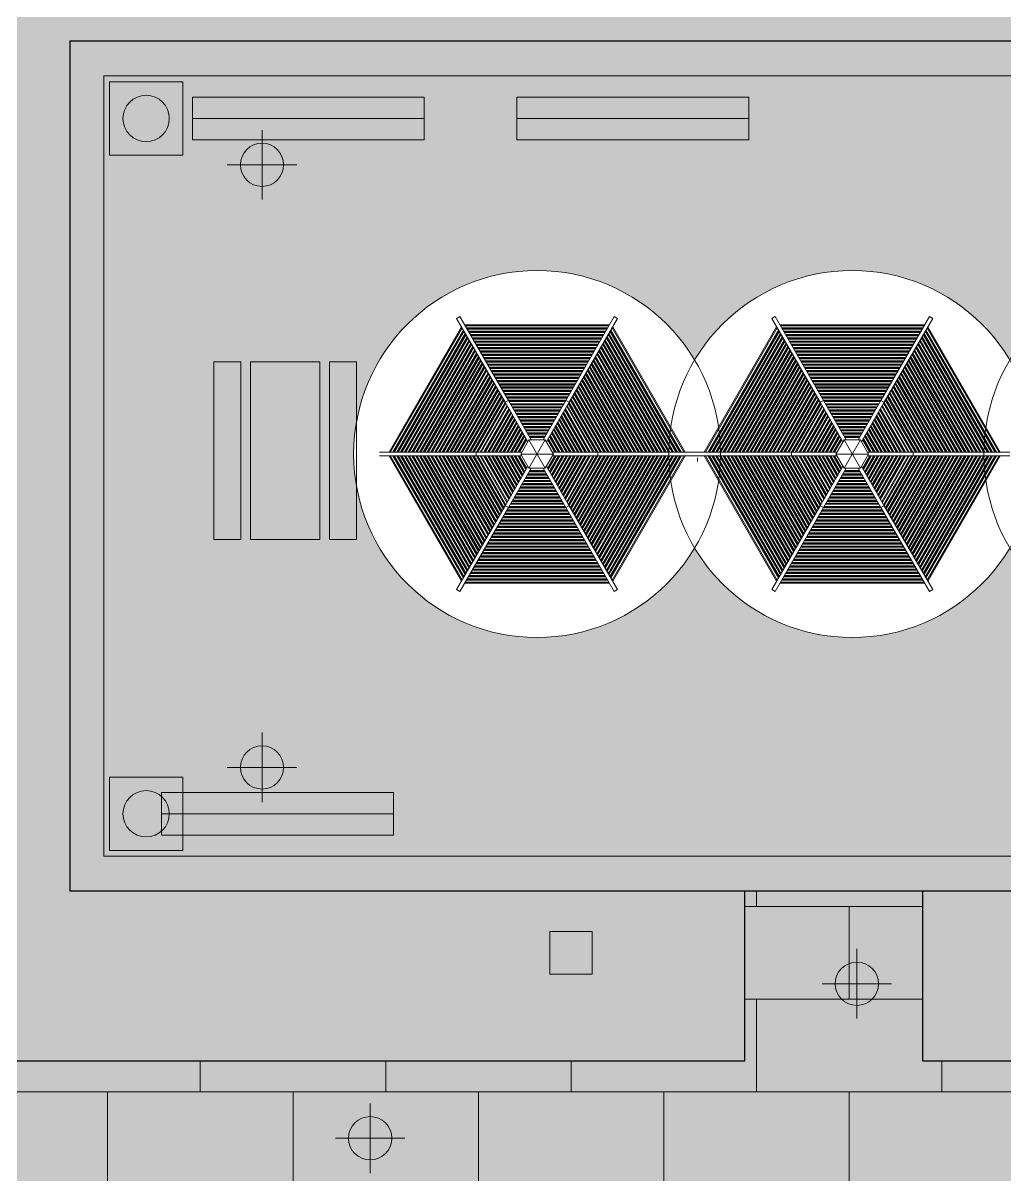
# Model space of a CAD drawing. Header units: millimetres. Extents: x 23 to 299, y 5 to 130.
# Drawn here: x 176.51 to 189.22, y 43.33 to 58.23 of the extents above; entities that cross this region are included whole.
import ezdxf

# ---------------------------------------------------------------- set-up
doc = ezdxf.new("R2010")
doc.units = ezdxf.units.MM
doc.layers.get('0').update_dxf_attribs({"lineweight": 25})
for name, color, linetype, lineweight in [('001_Dark_1 50', 7, 'Continuous', 0), ('ARREDO_ESTERNO', 8, 'Continuous', 13), ('PAESAGGIO', 3, 'Continuous', 13), ('PERCORSO_PEDONALE', 8, 'Continuous', 13)]:
    doc.layers.add(name, color=color, linetype=linetype, lineweight=lineweight)
doc.layers.add('002_Medium_1 50', color=253, linetype='Continuous')

msp = doc.modelspace()

# ---------------------------------------------------------------- hatches: boundary and pattern name
h = msp.add_hatch(color=92)
h.dxf.hatch_style = 1
h.paths.add_polyline_path([(198.11159, 47.00091), (188.1497, 47.00091), (188.1497, 44.8032), (190.76092, 44.8032), (190.76092, 43.39484), (215.26092, 43.39484), (215.36092, 43.39484), (215.36092, 39.49484), (215.26092, 39.49484), (203.09925, 39.49484), (190.76092, 39.49484), (190.76092, 27.64389), (194.48776, 27.64389), (194.48776, 35.2028), (207.48776, 35.2028), (207.48776, 26.2028), (207.48776, 25.2028), (194.48776, 25.2028), (194.48776, 22.5332), (216.5297, 22.5332), (216.5297, 61.2132), (162.8497, 61.2132), (162.8497, 44.8032), (185.8497, 44.8032), (185.8497, 47.00091), (177.11159, 47.00091), (177.11159, 58.00091), (198.11159, 58.00091)])
h = msp.add_hatch()
h.set_pattern_fill('HONEY', color=8, scale=0.00088)
h.set_pattern_definition([(0, (-89.259782, -10.5855593), (0.004191, 0.002419674968), [0.002794, -0.005588]), (120, (-89.259782, -10.5855593), (-0.00419099999, 0.002419674983), [0.002794, -0.005588]), (60, (-89.259782, -10.5855593), (9e-12, 0.004839349951), [-0.005588, 0.002794])])
h.paths.add_polyline_path([(177.11159, 47.00091), (198.11159, 47.00091), (198.11159, 58.00091), (177.11159, 58.00091)])
h.paths.add_polyline_path([(180.78595, 52.65658, -0.76172853), (185.20078, 53.87302, -0.56796638), (189.28042, 53.87302, -0.76172853), (193.69524, 52.65658, -0.76172853), (189.28042, 51.44013, -0.56796638), (185.20078, 51.44013, -0.76172853)], flags=16)
h.paths.add_polyline_path([(181.24613, 52.68158), (181.21726, 52.68158), (181.2317, 52.65658)], flags=0)
h.paths.add_polyline_path([(182.74579, 51.98749), (182.74625, 51.98829), (182.37485, 52.63158), (182.34598, 52.63158), (182.37485, 52.68158), (182.37393, 52.68158), (182.37481, 52.6815), (182.74625, 53.32486), (182.73182, 53.34986), (182.7877, 53.34986), (182.78909, 53.35066), (182.78955, 53.34986), (183.53235, 53.34986), (183.54679, 53.37486), (183.57473, 53.32646), (183.57612, 53.32566), (183.57566, 53.32486), (183.94706, 52.68158), (183.97592, 52.68158), (183.94798, 52.63318), (183.94798, 52.63158), (183.94706, 52.63158), (183.57566, 51.98829), (183.59009, 51.96329), (183.5342, 51.96329), (183.53282, 51.96249), (183.53235, 51.96329), (182.78955, 51.96329), (182.77512, 51.93829), (182.74718, 51.98669)], flags=0)
h.paths.add_polyline_path([(183.05513, 52.47329), (183.16095, 52.65658), (183.05513, 52.83986), (183.26677, 52.83986), (183.37259, 52.65658), (183.26677, 52.47329)], flags=0)
h.paths.add_polyline_path([(186.45357, 52.67997), (186.45357, 52.68158), (186.4545, 52.68158), (186.8259, 53.32486), (186.81146, 53.34986), (186.86735, 53.34986), (186.86873, 53.35066), (186.8692, 53.34986), (187.612, 53.34986), (187.62643, 53.37486), (187.65437, 53.32646), (187.65576, 53.32566), (187.6553, 53.32486), (188.0267, 52.68158), (188.05557, 52.68158), (188.02763, 52.63318), (188.02763, 52.63158), (188.0267, 52.63158), (187.6553, 51.98829), (187.66973, 51.96329), (187.61385, 51.96329), (187.61246, 51.96249), (187.612, 51.96329), (186.8692, 51.96329), (186.85476, 51.93829), (186.82682, 51.98669), (186.82543, 51.98749), (186.8259, 51.98829), (186.4545, 52.63158), (186.42563, 52.63158)], flags=0)
h.paths.add_polyline_path([(187.02896, 52.65658), (187.13478, 52.83986), (187.34642, 52.83986), (187.45224, 52.65658), (187.34642, 52.47329), (187.13478, 52.47329)], flags=0)
h.paths.add_polyline_path([(191.73495, 53.32486), (191.73541, 53.32566), (191.73402, 53.32646)], flags=0)
h.paths.add_polyline_path([(191.1086, 52.65658), (191.21442, 52.83986), (191.32024, 52.65658)], flags=0)
h = msp.add_hatch(color=9)
h.dxf.hatch_style = 1
h.paths.add_polyline_path([(165.2297, 26.8132), (165.2297, 33.8032), (163.90682, 33.8032), (163.90682, 32.3032, -0.41421356), (162.40682, 33.8032), (160.8497, 33.8032), (160.8497, 22.5332), (162.14833, 22.5332), (163.14833, 22.5332), (188.287, 22.5332), (190.76092, 22.5332), (194.48776, 22.5332), (194.48776, 27.64389), (190.76092, 27.64389), (190.76092, 39.49484), (190.76092, 43.29484), (190.76092, 44.8032), (188.1497, 44.8032), (188.1497, 47.00091), (185.8497, 47.00091), (185.8497, 44.8032), (162.8497, 44.8032), (162.8497, 42.7032), (169.5797, 42.7032), (182.9697, 42.7032), (182.9697, 33.9532), (182.9697, 24.9132), (173.9297, 24.9132), (165.2297, 24.9132)])
at = {"layer": 'ARREDO_ESTERNO', "true_color": 0xbc8f64}
h = msp.add_hatch(color=33, dxfattribs=at)
h.dxf.hatch_style = 1
h.paths.add_polyline_path([(177.625, 56.525), (178.575, 56.525), (178.575, 57.475), (177.625, 57.475)])
h = msp.add_hatch(color=33, dxfattribs=at)
h.dxf.hatch_style = 1
h.paths.add_polyline_path([(178.7, 56.725), (181.7, 56.725), (181.7, 57.275), (178.7, 57.275)])
h = msp.add_hatch(color=33, dxfattribs=at)
h.dxf.hatch_style = 1
h.paths.add_polyline_path([(182.9, 56.725), (185.9, 56.725), (185.9, 57.275), (182.9, 57.275)])
at = {"layer": 'ARREDO_ESTERNO', "true_color": 0xd7b996}
h = msp.add_hatch(color=31, dxfattribs=at)
h.dxf.hatch_style = 1
h.paths.add_polyline_path([(179.45, 51.55), (180.35, 51.55), (180.35, 53.85), (179.45, 53.85)])
at = {"layer": 'ARREDO_ESTERNO', "true_color": 0xbc8f64}
h = msp.add_hatch(color=33, dxfattribs=at)
h.dxf.hatch_style = 1
h.paths.add_polyline_path([(177.625, 47.525), (178.575, 47.525), (178.575, 48.475), (177.625, 48.475)])
h = msp.add_hatch(color=33, dxfattribs=at)
h.dxf.hatch_style = 1
h.paths.add_polyline_path([(178.3, 47.725), (181.3, 47.725), (181.3, 48.275), (178.3, 48.275)])
at = {"layer": 'ARREDO_ESTERNO', "true_color": 0x616161}
h = msp.add_hatch(color=251, dxfattribs=at)
h.dxf.hatch_style = 1
h.paths.add_polyline_path([(183.325, 45.925), (183.875, 45.925), (183.875, 46.475), (183.325, 46.475)])
at = {"layer": 'PAESAGGIO', "true_color": 0x4caf50}
h = msp.add_hatch(color=95, dxfattribs=at)
h.dxf.hatch_style = 1
edge = h.paths.add_edge_path()
edge.add_arc((178.1, 57), 0.3, 0, 360)
h = msp.add_hatch(color=95, dxfattribs=at)
h.dxf.hatch_style = 1
edge = h.paths.add_edge_path()
edge.add_arc((178.1, 48), 0.3, 0, 360)
at = {"layer": 'PERCORSO_PEDONALE'}
h = msp.add_hatch(dxfattribs=at)
h.set_pattern_fill('LASTRE_PEDONALI', color=8)
h.set_pattern_definition([(0, (0, 0), (0, 1.2), []), (90, (0, 0), (-2.4, 0), [1.2, -1.2]), (90, (1.2, 1.2), (-2.4, 0), [1.2, -1.2])])
h.paths.add_polyline_path([(165.2297, 26.8132), (165.2297, 33.8032), (163.90682, 33.8032), (163.90682, 32.3032), (163.60452, 32.33368), (163.32296, 32.42108), (163.06816, 32.55938), (162.84616, 32.74254), (162.663, 32.96454), (162.5247, 33.21934), (162.4373, 33.5009), (162.40682, 33.8032), (160.8497, 33.8032), (160.8497, 22.5332), (162.14833, 22.5332), (163.14833, 22.5332), (188.287, 22.5332), (190.76092, 22.5332), (194.48776, 22.5332), (194.48776, 27.64389), (190.76092, 27.64389), (190.76092, 39.49484), (190.76092, 43.29484), (190.76092, 44.8032), (188.1497, 44.8032), (188.1497, 47.00091), (185.8497, 47.00091), (185.8497, 44.8032), (162.8497, 44.8032), (162.8497, 42.7032), (169.5797, 42.7032), (182.9697, 42.7032), (182.9697, 33.9532), (182.9697, 24.9132), (173.9297, 24.9132), (165.2297, 24.9132), (165.2297, 26.8132)])

# ---------------------------------------------------------------- linework, layer by layer
for p, q in [((177.11159, 58.00091), (177.11159, 47.00091)), ((198.11159, 58.00091), (177.11159, 58.00091)), ((177.11159, 47.00091), (198.11159, 47.00091)), ((185.8497, 44.8032), (185.8497, 47.00091)), ((185.8497, 47.00091), (188.1497, 47.00091)), ((188.1497, 47.00091), (188.1497, 44.8032)), ((162.8497, 44.8032), (185.8497, 44.8032)), ((188.1497, 44.8032), (190.76092, 44.8032))]:
    msp.add_line(p, q)
at = {"layer": '001_Dark_1 50'}
for p, q in [((182.16269, 54.43561), (182.11939, 54.41061)), ((182.11939, 54.41061), (182.16269, 54.43561)), ((183.53282, 53.35066), (184.15921, 54.43561)), ((184.20252, 54.41061), (184.15921, 54.43561)), ((184.15921, 54.43561), (184.20252, 54.41061)), ((186.24234, 54.43561), (186.19904, 54.41061)), ((186.19904, 54.41061), (186.24234, 54.43561)), ((187.61246, 53.35066), (188.23886, 54.43561)), ((188.28216, 54.41061), (188.23886, 54.43561)), ((188.23886, 54.43561), (188.28216, 54.41061)), ((184.09671, 54.32736), (182.22519, 54.32736)), ((184.0895, 54.31486), (182.23241, 54.31486)), ((183.57612, 53.32566), (184.20252, 54.41061)), ((185.06134, 52.68158), (184.1328, 54.28986)), ((185.07578, 52.68158), (184.14002, 54.30236)), ((188.17636, 54.32736), (186.30484, 54.32736)), ((188.16914, 54.31486), (186.31205, 54.31486)), ((187.65576, 53.32566), (188.28216, 54.41061)), ((189.14099, 52.68158), (188.21244, 54.28986)), ((189.15542, 52.68158), (188.21966, 54.30236))]:
    msp.add_line(p, q, dxfattribs=at)
at = {"layer": '001_Dark_1 50', "ltscale": 0.1}
for p, q in [((182.78909, 53.35066), (182.16269, 54.43561)), ((186.86873, 53.35066), (186.24234, 54.43561)), ((182.18189, 54.30236), (181.24613, 52.68158)), ((182.18911, 54.28986), (181.26056, 52.68158)), ((182.74579, 53.32566), (182.11939, 54.41061)), ((186.26154, 54.30236), (185.32578, 52.68158)), ((186.26875, 54.28986), (185.34021, 52.68158)), ((186.82543, 53.32566), (186.19904, 54.41061)), ((182.77079, 53.28236), (182.42393, 52.68158)), ((182.77801, 53.26986), (182.43836, 52.68158)), ((182.78909, 53.35066), (182.74579, 53.32566)), ((182.74579, 53.32566), (183.0407, 52.81486)), ((182.78909, 53.35066), (183.084, 52.83986)), ((183.50782, 53.30736), (182.81409, 53.30736)), ((183.5006, 53.29486), (182.82131, 53.29486)), ((183.53282, 53.35066), (183.23791, 52.83986)), ((183.57612, 53.32566), (183.28121, 52.81486)), ((183.57612, 53.32566), (183.53282, 53.35066)), ((183.88355, 52.68158), (183.5439, 53.26986)), ((183.89798, 52.68158), (183.55112, 53.28236)), ((186.85043, 53.28236), (186.50357, 52.68158)), ((186.85765, 53.26986), (186.518, 52.68158)), ((186.86873, 53.35066), (186.82543, 53.32566)), ((186.82543, 53.32566), (187.12034, 52.81486)), ((186.86873, 53.35066), (187.16365, 52.83986)), ((187.58746, 53.30736), (186.89373, 53.30736)), ((187.58024, 53.29486), (186.90095, 53.29486)), ((187.61246, 53.35066), (187.31755, 52.83986)), ((187.65576, 53.32566), (187.36085, 52.81486)), ((187.65576, 53.32566), (187.61246, 53.35066)), ((187.96319, 52.68158), (187.62355, 53.26986)), ((187.97763, 52.68158), (187.63076, 53.28236)), ((183.05513, 52.83986), (182.94931, 52.65658)), ((183.26677, 52.83986), (183.05513, 52.83986)), ((183.05513, 52.83986), (183.26677, 52.47329)), ((183.26677, 52.83986), (183.05513, 52.47329)), ((183.37259, 52.65658), (183.26677, 52.83986)), ((187.13478, 52.83986), (187.02896, 52.65658)), ((187.34642, 52.83986), (187.13478, 52.83986)), ((187.13478, 52.83986), (187.34642, 52.47329)), ((187.34642, 52.83986), (187.13478, 52.47329)), ((187.45224, 52.65658), (187.34642, 52.83986)), ((182.37393, 52.68158), (181.12113, 52.68158)), ((182.37393, 52.68158), (182.96375, 52.68158)), ((182.37393, 52.68158), (182.37393, 52.63158)), ((182.94931, 52.65658), (183.05513, 52.47329)), ((182.94931, 52.65658), (183.37259, 52.65658)), ((183.26677, 52.47329), (183.37259, 52.65658)), ((183.94798, 52.68158), (183.35816, 52.68158)), ((183.94798, 52.68158), (185.20078, 52.68158)), ((183.94798, 52.63158), (183.94798, 52.68158)), ((186.45357, 52.68158), (185.20078, 52.68158)), ((186.45357, 52.68158), (187.04339, 52.68158)), ((186.45357, 52.68158), (186.45357, 52.63158)), ((187.02896, 52.65658), (187.13478, 52.47329)), ((187.02896, 52.65658), (187.45224, 52.65658)), ((187.34642, 52.47329), (187.45224, 52.65658)), ((188.02763, 52.68158), (187.4378, 52.68158)), ((188.02763, 52.68158), (189.28042, 52.68158)), ((188.02763, 52.63158), (188.02763, 52.68158)), ((182.37393, 52.63158), (181.12113, 52.63158)), ((181.24613, 52.63158), (182.18189, 51.01079)), ((181.26056, 52.63158), (182.18911, 51.02329)), ((182.37393, 52.63158), (182.96375, 52.63158)), ((182.42393, 52.63158), (182.77079, 52.03079)), ((182.43836, 52.63158), (182.77801, 52.04329)), ((182.74579, 51.98749), (183.0407, 52.49829)), ((183.57612, 51.98749), (183.28121, 52.49829)), ((183.94798, 52.63158), (183.35816, 52.63158)), ((183.5439, 52.04329), (183.88355, 52.63158)), ((183.55112, 52.03079), (183.89798, 52.63158)), ((183.94798, 52.63158), (185.20078, 52.63158)), ((184.1328, 51.02329), (185.06134, 52.63158)), ((184.14002, 51.01079), (185.07578, 52.63158)), ((186.45357, 52.63158), (185.20078, 52.63158)), ((185.23711, 52.55871), (185.23711, 52.60871)), ((185.23711, 52.60871), (185.23711, 52.55871)), ((185.32578, 52.63158), (186.26154, 51.01079)), ((185.34021, 52.63158), (186.26875, 51.02329)), ((186.45357, 52.63158), (187.04339, 52.63158)), ((186.50357, 52.63158), (186.85043, 52.03079)), ((186.518, 52.63158), (186.85765, 52.04329)), ((186.82543, 51.98749), (187.12034, 52.49829)), ((187.65576, 51.98749), (187.36085, 52.49829)), ((188.02763, 52.63158), (187.4378, 52.63158)), ((187.62355, 52.04329), (187.96319, 52.63158)), ((187.63076, 52.03079), (187.97763, 52.63158)), ((188.02763, 52.63158), (189.28042, 52.63158)), ((188.21244, 51.02329), (189.14099, 52.63158)), ((188.21966, 51.01079), (189.15542, 52.63158)), ((182.78909, 51.96249), (183.084, 52.47329)), ((183.05513, 52.47329), (183.26677, 52.47329)), ((183.53282, 51.96249), (183.23791, 52.47329)), ((186.86873, 51.96249), (187.16365, 52.47329)), ((187.13478, 52.47329), (187.34642, 52.47329)), ((187.61246, 51.96249), (187.31755, 52.47329)), ((182.74579, 51.98749), (182.11939, 50.90254)), ((182.78909, 51.96249), (182.16269, 50.87754)), ((182.74579, 51.98749), (182.78909, 51.96249)), ((182.81409, 52.00579), (183.50782, 52.00579)), ((182.82131, 52.01829), (183.5006, 52.01829)), ((183.53282, 51.96249), (183.57612, 51.98749)), ((183.53282, 51.96249), (184.15921, 50.87754)), ((183.57612, 51.98749), (184.20252, 50.90254)), ((186.82543, 51.98749), (186.19904, 50.90254)), ((186.86873, 51.96249), (186.24234, 50.87754)), ((186.82543, 51.98749), (186.86873, 51.96249)), ((186.89373, 52.00579), (187.58746, 52.00579)), ((186.90095, 52.01829), (187.58024, 52.01829)), ((187.61246, 51.96249), (187.65576, 51.98749)), ((187.61246, 51.96249), (188.23886, 50.87754)), ((187.65576, 51.98749), (188.28216, 50.90254)), ((182.23241, 50.99829), (184.0895, 50.99829)), ((186.31205, 50.99829), (188.16914, 50.99829)), ((182.16269, 50.87754), (182.11939, 50.90254)), ((182.11939, 50.90254), (182.16269, 50.87754)), ((182.22519, 50.98579), (184.09671, 50.98579)), ((184.15921, 50.87754), (184.20252, 50.90254)), ((184.20252, 50.90254), (184.15921, 50.87754)), ((186.24234, 50.87754), (186.19904, 50.90254)), ((186.19904, 50.90254), (186.24234, 50.87754)), ((186.30484, 50.98579), (188.17636, 50.98579)), ((188.23886, 50.87754), (188.28216, 50.90254)), ((188.28216, 50.90254), (188.23886, 50.87754))]:
    msp.add_line(p, q, dxfattribs=at)
at = {"layer": '001_Dark_1 50'}
for centre in [(183.16095, 52.65658), (187.2406, 52.65658), (191.32024, 52.65658)]:
    msp.add_circle(centre, 2.375, dxfattribs=at)
at = {"layer": '002_Medium_1 50', "ltscale": 0.1}
for p, q in [((184.07218, 54.28486), (182.24973, 54.28486)), ((184.06496, 54.27236), (182.25695, 54.27236)), ((188.15182, 54.28486), (186.32937, 54.28486)), ((188.1446, 54.27236), (186.33659, 54.27236)), ((182.20643, 54.25986), (181.29521, 52.68158)), ((182.21365, 54.24736), (181.30964, 52.68158)), ((182.23097, 54.21736), (181.34428, 52.68158)), ((182.23818, 54.20486), (181.35871, 52.68158)), ((182.2555, 54.17486), (181.39335, 52.68158)), ((182.26272, 54.16236), (181.40779, 52.68158)), ((182.28004, 54.13236), (181.44243, 52.68158)), ((184.04764, 54.24236), (182.27427, 54.24236)), ((184.04042, 54.22986), (182.28148, 54.22986)), ((184.0231, 54.19986), (182.2988, 54.19986)), ((184.01588, 54.18736), (182.30602, 54.18736)), ((183.99856, 54.15736), (182.32334, 54.15736)), ((183.99135, 54.14486), (182.33056, 54.14486)), ((184.87948, 52.68158), (184.04187, 54.13236)), ((184.91412, 52.68158), (184.05919, 54.16236)), ((184.92855, 52.68158), (184.0664, 54.17486)), ((184.96319, 52.68158), (184.08372, 54.20486)), ((184.97763, 52.68158), (184.09094, 54.21736)), ((185.01227, 52.68158), (184.10826, 54.24736)), ((185.0267, 52.68158), (184.11548, 54.25986)), ((186.28607, 54.25986), (185.37485, 52.68158)), ((186.29329, 54.24736), (185.38928, 52.68158)), ((186.31061, 54.21736), (185.42393, 52.68158)), ((186.31783, 54.20486), (185.43836, 52.68158)), ((186.33515, 54.17486), (185.473, 52.68158)), ((186.34237, 54.16236), (185.48743, 52.68158)), ((186.35969, 54.13236), (185.52207, 52.68158)), ((188.12728, 54.24236), (186.35391, 54.24236)), ((188.12007, 54.22986), (186.36113, 54.22986)), ((188.10275, 54.19986), (186.37845, 54.19986)), ((188.09553, 54.18736), (186.38567, 54.18736)), ((188.07821, 54.15736), (186.40299, 54.15736)), ((188.07099, 54.14486), (186.4102, 54.14486)), ((188.95912, 52.68158), (188.12151, 54.13236)), ((188.99376, 52.68158), (188.13883, 54.16236)), ((189.0082, 52.68158), (188.14605, 54.17486)), ((189.04284, 52.68158), (188.16337, 54.20486)), ((189.05727, 52.68158), (188.17059, 54.21736)), ((189.09191, 52.68158), (188.18791, 54.24736)), ((189.10635, 52.68158), (188.19512, 54.25986)), ((182.28726, 54.11986), (181.45686, 52.68158)), ((182.30458, 54.08986), (181.4915, 52.68158)), ((182.3118, 54.07736), (181.50594, 52.68158)), ((182.32912, 54.04736), (181.54058, 52.68158)), ((182.33633, 54.03486), (181.55501, 52.68158)), ((182.35365, 54.00486), (181.58965, 52.68158)), ((182.36087, 53.99236), (181.60409, 52.68158)), ((183.97403, 54.11486), (182.34788, 54.11486)), ((183.96681, 54.10236), (182.3551, 54.10236)), ((183.94949, 54.07236), (182.37242, 54.07236)), ((183.94227, 54.05986), (182.37963, 54.05986)), ((183.92495, 54.02986), (182.39695, 54.02986)), ((183.91774, 54.01736), (182.40417, 54.01736)), ((183.90041, 53.98736), (182.42149, 53.98736)), ((183.8932, 53.97486), (182.42871, 53.97486)), ((184.71782, 52.68158), (183.96104, 53.99236)), ((184.73225, 52.68158), (183.96825, 54.00486)), ((184.76689, 52.68158), (183.98557, 54.03486)), ((184.78133, 52.68158), (183.99279, 54.04736)), ((184.81597, 52.68158), (184.01011, 54.07736)), ((184.8304, 52.68158), (184.01733, 54.08986)), ((184.86504, 52.68158), (184.03465, 54.11986)), ((186.3669, 54.11986), (185.53651, 52.68158)), ((186.38422, 54.08986), (185.57115, 52.68158)), ((186.39144, 54.07736), (185.58558, 52.68158)), ((186.40876, 54.04736), (185.62022, 52.68158)), ((186.41598, 54.03486), (185.63466, 52.68158)), ((186.4333, 54.00486), (185.6693, 52.68158)), ((186.44051, 53.99236), (185.68373, 52.68158)), ((188.05367, 54.11486), (186.42752, 54.11486)), ((188.04645, 54.10236), (186.43474, 54.10236)), ((188.02913, 54.07236), (186.45206, 54.07236)), ((188.02192, 54.05986), (186.45928, 54.05986)), ((188.0046, 54.02986), (186.4766, 54.02986)), ((187.99738, 54.01736), (186.48382, 54.01736)), ((187.98006, 53.98736), (186.50114, 53.98736)), ((187.97284, 53.97486), (186.50835, 53.97486)), ((188.79746, 52.68158), (188.04068, 53.99236)), ((188.8119, 52.68158), (188.0479, 54.00486)), ((188.84654, 52.68158), (188.06522, 54.03486)), ((188.86097, 52.68158), (188.07244, 54.04736)), ((188.89561, 52.68158), (188.08976, 54.07736)), ((188.91005, 52.68158), (188.09697, 54.08986)), ((188.94469, 52.68158), (188.11429, 54.11986)), ((182.37819, 53.96236), (181.63873, 52.68158)), ((182.38541, 53.94986), (181.65316, 52.68158)), ((182.40273, 53.91986), (181.6878, 52.68158)), ((182.40994, 53.90736), (181.70224, 52.68158)), ((182.42727, 53.87736), (181.73688, 52.68158)), ((182.43448, 53.86486), (181.75131, 52.68158)), ((182.4518, 53.83486), (181.78595, 52.68158)), ((183.87588, 53.94486), (182.44603, 53.94486)), ((183.86866, 53.93236), (182.45325, 53.93236)), ((183.85134, 53.90236), (182.47057, 53.90236)), ((183.84412, 53.88986), (182.47778, 53.88986)), ((183.8268, 53.85986), (182.4951, 53.85986)), ((183.81959, 53.84736), (182.50232, 53.84736)), ((184.53595, 52.68158), (183.8701, 53.83486)), ((184.57059, 52.68158), (183.88742, 53.86486)), ((184.58503, 52.68158), (183.89464, 53.87736)), ((184.61967, 52.68158), (183.91196, 53.90736)), ((184.6341, 52.68158), (183.91918, 53.91986)), ((184.66874, 52.68158), (183.9365, 53.94986)), ((184.68318, 52.68158), (183.94372, 53.96236)), ((186.45784, 53.96236), (185.71837, 52.68158)), ((186.46505, 53.94986), (185.73281, 52.68158)), ((186.48237, 53.91986), (185.76745, 52.68158)), ((186.48959, 53.90736), (185.78188, 52.68158)), ((186.50691, 53.87736), (185.81652, 52.68158)), ((186.51413, 53.86486), (185.83096, 52.68158)), ((186.53145, 53.83486), (185.8656, 52.68158)), ((187.95552, 53.94486), (186.52567, 53.94486)), ((187.94831, 53.93236), (186.53289, 53.93236)), ((187.93098, 53.90236), (186.55021, 53.90236)), ((187.92377, 53.88986), (186.55743, 53.88986)), ((187.90645, 53.85986), (186.57475, 53.85986)), ((187.89923, 53.84736), (186.58197, 53.84736)), ((188.6156, 52.68158), (187.94975, 53.83486)), ((188.65024, 52.68158), (187.96707, 53.86486)), ((188.66467, 52.68158), (187.97429, 53.87736)), ((188.69931, 52.68158), (187.99161, 53.90736)), ((188.71375, 52.68158), (187.99882, 53.91986)), ((188.74839, 52.68158), (188.01614, 53.94986)), ((188.76282, 52.68158), (188.02336, 53.96236)), ((182.45902, 53.82236), (181.80039, 52.68158)), ((182.47634, 53.79236), (181.83503, 52.68158)), ((182.48356, 53.77986), (181.84946, 52.68158)), ((182.50088, 53.74986), (181.8841, 52.68158)), ((182.50809, 53.73736), (181.89854, 52.68158)), ((182.52541, 53.70736), (181.93318, 52.68158)), ((182.53263, 53.69486), (181.94761, 52.68158)), ((183.80227, 53.81736), (182.51964, 53.81736)), ((183.79505, 53.80486), (182.52686, 53.80486)), ((183.77773, 53.77486), (182.54418, 53.77486)), ((183.77051, 53.76236), (182.5514, 53.76236)), ((183.75319, 53.73236), (182.56872, 53.73236)), ((183.74597, 53.71986), (182.57593, 53.71986)), ((183.72865, 53.68986), (182.59325, 53.68986)), ((183.72144, 53.67736), (182.60047, 53.67736)), ((184.3743, 52.68158), (183.78927, 53.69486)), ((184.38873, 52.68158), (183.79649, 53.70736)), ((184.42337, 52.68158), (183.81381, 53.73736)), ((184.4378, 52.68158), (183.82103, 53.74986)), ((184.47244, 52.68158), (183.83835, 53.77986)), ((184.48688, 52.68158), (183.84557, 53.79236)), ((184.52152, 52.68158), (183.86289, 53.82236)), ((186.53866, 53.82236), (185.88003, 52.68158)), ((186.55598, 53.79236), (185.91467, 52.68158)), ((186.5632, 53.77986), (185.92911, 52.68158)), ((186.58052, 53.74986), (185.96375, 52.68158)), ((186.58774, 53.73736), (185.97818, 52.68158)), ((186.60506, 53.70736), (186.01282, 52.68158)), ((186.61228, 53.69486), (186.02726, 52.68158)), ((187.88191, 53.81736), (186.59929, 53.81736)), ((187.87469, 53.80486), (186.6065, 53.80486)), ((187.85737, 53.77486), (186.62382, 53.77486)), ((187.85016, 53.76236), (186.63104, 53.76236)), ((187.83284, 53.73236), (186.64836, 53.73236)), ((187.82562, 53.71986), (186.65558, 53.71986)), ((187.8083, 53.68986), (186.6729, 53.68986)), ((187.80108, 53.67736), (186.68012, 53.67736)), ((188.45394, 52.68158), (187.86892, 53.69486)), ((188.46837, 52.68158), (187.87614, 53.70736)), ((188.50301, 52.68158), (187.89346, 53.73736)), ((188.51745, 52.68158), (187.90067, 53.74986)), ((188.55209, 52.68158), (187.91799, 53.77986)), ((188.56652, 52.68158), (187.92521, 53.79236)), ((188.60116, 52.68158), (187.94253, 53.82236)), ((182.54995, 53.66486), (181.98225, 52.68158)), ((182.55717, 53.65236), (181.99669, 52.68158)), ((182.57449, 53.62236), (182.03133, 52.68158)), ((182.58171, 53.60986), (182.04576, 52.68158)), ((182.59903, 53.57986), (182.0804, 52.68158)), ((182.60624, 53.56736), (182.09484, 52.68158)), ((182.62356, 53.53736), (182.12948, 52.68158)), ((183.70412, 53.64736), (182.61779, 53.64736)), ((183.6969, 53.63486), (182.62501, 53.63486)), ((183.67958, 53.60486), (182.64233, 53.60486)), ((183.67236, 53.59236), (182.64954, 53.59236)), ((183.65504, 53.56236), (182.66687, 53.56236)), ((183.64782, 53.54986), (182.67408, 53.54986)), ((184.19243, 52.68158), (183.69834, 53.53736)), ((184.22707, 52.68158), (183.71566, 53.56736)), ((184.2415, 52.68158), (183.72288, 53.57986)), ((184.27615, 52.68158), (183.7402, 53.60986)), ((184.29058, 52.68158), (183.74742, 53.62236)), ((184.32522, 52.68158), (183.76474, 53.65236)), ((184.33965, 52.68158), (183.77195, 53.66486)), ((186.6296, 53.66486), (186.0619, 52.68158)), ((186.63681, 53.65236), (186.07633, 52.68158)), ((186.65413, 53.62236), (186.11097, 52.68158)), ((186.66135, 53.60986), (186.12541, 52.68158)), ((186.67867, 53.57986), (186.16005, 52.68158)), ((186.68589, 53.56736), (186.17448, 52.68158)), ((186.70321, 53.53736), (186.20912, 52.68158)), ((187.78376, 53.64736), (186.69744, 53.64736)), ((187.77654, 53.63486), (186.70465, 53.63486)), ((187.75922, 53.60486), (186.72197, 53.60486)), ((187.75201, 53.59236), (186.72919, 53.59236)), ((187.73469, 53.56236), (186.74651, 53.56236)), ((187.72747, 53.54986), (186.75373, 53.54986)), ((188.27207, 52.68158), (187.77799, 53.53736)), ((188.30672, 52.68158), (187.79531, 53.56736)), ((188.32115, 52.68158), (187.80252, 53.57986)), ((188.35579, 52.68158), (187.81984, 53.60986)), ((188.37022, 52.68158), (187.82706, 53.62236)), ((188.40487, 52.68158), (187.84438, 53.65236)), ((188.4193, 52.68158), (187.8516, 53.66486)), ((182.63078, 53.52486), (182.14391, 52.68158)), ((182.6481, 53.49486), (182.17855, 52.68158)), ((182.65532, 53.48236), (182.19299, 52.68158)), ((182.67264, 53.45236), (182.22763, 52.68158)), ((182.67986, 53.43986), (182.24206, 52.68158)), ((182.69718, 53.40986), (182.2767, 52.68158)), ((182.70439, 53.39736), (182.29113, 52.68158)), ((183.6305, 53.51986), (182.6914, 53.51986)), ((183.62329, 53.50736), (182.69862, 53.50736)), ((183.60597, 53.47736), (182.71594, 53.47736)), ((183.59875, 53.46486), (182.72316, 53.46486)), ((183.58143, 53.43486), (182.74048, 53.43486)), ((183.57421, 53.42236), (182.74769, 53.42236)), ((183.55689, 53.39236), (182.76502, 53.39236)), ((183.54967, 53.37986), (182.77223, 53.37986)), ((184.03077, 52.68158), (183.61751, 53.39736)), ((184.04521, 52.68158), (183.62473, 53.40986)), ((184.07985, 52.68158), (183.64205, 53.43986)), ((184.09428, 52.68158), (183.64927, 53.45236)), ((184.12892, 52.68158), (183.66659, 53.48236)), ((184.14335, 52.68158), (183.6738, 53.49486)), ((184.178, 52.68158), (183.69113, 53.52486)), ((186.71043, 53.52486), (186.22356, 52.68158)), ((186.72775, 53.49486), (186.2582, 52.68158)), ((186.73496, 53.48236), (186.27263, 52.68158)), ((186.75228, 53.45236), (186.30727, 52.68158)), ((186.7595, 53.43986), (186.3217, 52.68158)), ((186.77682, 53.40986), (186.35635, 52.68158)), ((186.78404, 53.39736), (186.37078, 52.68158)), ((187.71015, 53.51986), (186.77105, 53.51986)), ((187.70293, 53.50736), (186.77826, 53.50736)), ((187.68561, 53.47736), (186.79559, 53.47736)), ((187.67839, 53.46486), (186.8028, 53.46486)), ((187.66107, 53.43486), (186.82012, 53.43486)), ((187.65386, 53.42236), (186.82734, 53.42236)), ((187.63654, 53.39236), (186.84466, 53.39236)), ((187.62932, 53.37986), (186.85188, 53.37986)), ((188.11042, 52.68158), (187.69716, 53.39736)), ((188.12485, 52.68158), (187.70437, 53.40986)), ((188.15949, 52.68158), (187.7217, 53.43986)), ((188.17393, 52.68158), (187.72891, 53.45236)), ((188.20857, 52.68158), (187.74623, 53.48236)), ((188.223, 52.68158), (187.75345, 53.49486)), ((188.25764, 52.68158), (187.77077, 53.52486)), ((182.72171, 53.36736), (182.32578, 52.68158)), ((182.72893, 53.35486), (182.34021, 52.68158)), ((182.74625, 53.32486), (182.37485, 52.68158)), ((182.75347, 53.31236), (182.38928, 52.68158)), ((182.79533, 53.23986), (182.473, 52.68158)), ((183.53235, 53.34986), (182.78955, 53.34986)), ((183.52514, 53.33736), (182.79677, 53.33736)), ((183.48328, 53.26486), (182.83863, 53.26486)), ((183.47606, 53.25236), (182.84584, 53.25236)), ((183.84891, 52.68158), (183.52658, 53.23986)), ((183.93262, 52.68158), (183.56844, 53.31236)), ((183.94706, 52.68158), (183.57566, 53.32486)), ((183.9817, 52.68158), (183.59298, 53.35486)), ((183.99613, 52.68158), (183.60019, 53.36736)), ((186.80136, 53.36736), (186.40542, 52.68158)), ((186.80858, 53.35486), (186.41985, 52.68158)), ((186.8259, 53.32486), (186.4545, 52.68158)), ((186.83311, 53.31236), (186.46893, 52.68158)), ((186.87497, 53.23986), (186.55264, 52.68158)), ((187.612, 53.34986), (186.8692, 53.34986)), ((187.60478, 53.33736), (186.87641, 53.33736)), ((187.56292, 53.26486), (186.91827, 53.26486)), ((187.55571, 53.25236), (186.92549, 53.25236)), ((187.92855, 52.68158), (187.60623, 53.23986)), ((188.01227, 52.68158), (187.64808, 53.31236)), ((188.0267, 52.68158), (187.6553, 53.32486)), ((188.06134, 52.68158), (187.67262, 53.35486)), ((188.07578, 52.68158), (187.67984, 53.36736)), ((182.80254, 53.22736), (182.48743, 52.68158)), ((182.81986, 53.19736), (182.52207, 52.68158)), ((182.82708, 53.18486), (182.53651, 52.68158)), ((182.8444, 53.15486), (182.57115, 52.68158)), ((182.85162, 53.14236), (182.58558, 52.68158)), ((182.86894, 53.11236), (182.62022, 52.68158)), ((182.87615, 53.09986), (182.63466, 52.68158)), ((183.45874, 53.22236), (182.86316, 53.22236)), ((183.45152, 53.20986), (182.87038, 53.20986)), ((183.4342, 53.17986), (182.8877, 53.17986)), ((183.42699, 53.16736), (182.89492, 53.16736)), ((183.40967, 53.13736), (182.91224, 53.13736)), ((183.40245, 53.12486), (182.91946, 53.12486)), ((183.38513, 53.09486), (182.93678, 53.09486)), ((183.37791, 53.08236), (182.94399, 53.08236)), ((183.68725, 52.68158), (183.44575, 53.09986)), ((183.70168, 52.68158), (183.45297, 53.11236)), ((183.73632, 52.68158), (183.47029, 53.14236)), ((183.75076, 52.68158), (183.47751, 53.15486)), ((183.7854, 52.68158), (183.49483, 53.18486)), ((183.79983, 52.68158), (183.50204, 53.19736)), ((183.83447, 52.68158), (183.51936, 53.22736)), ((186.88219, 53.22736), (186.56708, 52.68158)), ((186.89951, 53.19736), (186.60172, 52.68158)), ((186.90673, 53.18486), (186.61615, 52.68158)), ((186.92405, 53.15486), (186.65079, 52.68158)), ((186.93126, 53.14236), (186.66523, 52.68158)), ((186.94858, 53.11236), (186.69987, 52.68158)), ((186.9558, 53.09986), (186.7143, 52.68158)), ((187.53839, 53.22236), (186.94281, 53.22236)), ((187.53117, 53.20986), (186.95003, 53.20986)), ((187.51385, 53.17986), (186.96735, 53.17986)), ((187.50663, 53.16736), (186.97456, 53.16736)), ((187.48931, 53.13736), (186.99188, 53.13736)), ((187.4821, 53.12486), (186.9991, 53.12486)), ((187.46477, 53.09486), (187.01642, 53.09486)), ((187.45756, 53.08236), (187.02364, 53.08236)), ((187.76689, 52.68158), (187.5254, 53.09986)), ((187.78133, 52.68158), (187.53261, 53.11236)), ((187.81597, 52.68158), (187.54993, 53.14236)), ((187.8304, 52.68158), (187.55715, 53.15486)), ((187.86504, 52.68158), (187.57447, 53.18486)), ((187.87948, 52.68158), (187.58169, 53.19736)), ((187.91412, 52.68158), (187.59901, 53.22736)), ((182.89348, 53.06986), (182.6693, 52.68158)), ((182.90069, 53.05736), (182.68373, 52.68158)), ((182.91801, 53.02736), (182.71837, 52.68158)), ((182.92523, 53.01486), (182.73281, 52.68158)), ((182.94255, 52.98486), (182.76745, 52.68158)), ((182.94977, 52.97236), (182.78188, 52.68158)), ((182.96709, 52.94236), (182.81652, 52.68158)), ((183.36059, 53.05236), (182.96131, 53.05236)), ((183.35338, 53.03986), (182.96853, 53.03986)), ((183.33605, 53.00986), (182.98585, 53.00986)), ((183.32884, 52.99736), (182.99307, 52.99736)), ((183.31152, 52.96736), (183.01039, 52.96736)), ((183.3043, 52.95486), (183.01761, 52.95486)), ((183.50538, 52.68158), (183.35482, 52.94236)), ((183.54002, 52.68158), (183.37214, 52.97236)), ((183.55446, 52.68158), (183.37936, 52.98486)), ((183.5891, 52.68158), (183.39668, 53.01486)), ((183.60353, 52.68158), (183.40389, 53.02736)), ((183.63817, 52.68158), (183.42121, 53.05736)), ((183.65261, 52.68158), (183.42843, 53.06986)), ((186.97312, 53.06986), (186.74894, 52.68158)), ((186.98034, 53.05736), (186.76338, 52.68158)), ((186.99766, 53.02736), (186.79802, 52.68158)), ((187.00487, 53.01486), (186.81245, 52.68158)), ((187.0222, 52.98486), (186.84709, 52.68158)), ((187.02941, 52.97236), (186.86153, 52.68158)), ((187.04673, 52.94236), (186.89617, 52.68158)), ((187.44024, 53.05236), (187.04096, 53.05236)), ((187.43302, 53.03986), (187.04818, 53.03986)), ((187.4157, 53.00986), (187.0655, 53.00986)), ((187.40848, 52.99736), (187.07271, 52.99736)), ((187.39116, 52.96736), (187.09003, 52.96736)), ((187.38395, 52.95486), (187.09725, 52.95486)), ((187.58503, 52.68158), (187.43446, 52.94236)), ((187.61967, 52.68158), (187.45178, 52.97236)), ((187.6341, 52.68158), (187.459, 52.98486)), ((187.66874, 52.68158), (187.47632, 53.01486)), ((187.68318, 52.68158), (187.48354, 53.02736)), ((187.71782, 52.68158), (187.50086, 53.05736)), ((187.73225, 52.68158), (187.50808, 53.06986)), ((182.9743, 52.92986), (182.83096, 52.68158)), ((182.99163, 52.89986), (182.8656, 52.68158)), ((182.99884, 52.88736), (182.88003, 52.68158)), ((183.01616, 52.85736), (182.91467, 52.68158)), ((183.02338, 52.84486), (182.92911, 52.68158)), ((183.28698, 52.92486), (183.03493, 52.92486)), ((183.27976, 52.91236), (183.04214, 52.91236)), ((183.26244, 52.88236), (183.05946, 52.88236)), ((183.25523, 52.86986), (183.06668, 52.86986)), ((183.3928, 52.68158), (183.29853, 52.84486)), ((183.40723, 52.68158), (183.30574, 52.85736)), ((183.44187, 52.68158), (183.32306, 52.88736)), ((183.45631, 52.68158), (183.33028, 52.89986)), ((183.49095, 52.68158), (183.3476, 52.92986)), ((187.05395, 52.92986), (186.9106, 52.68158)), ((187.07127, 52.89986), (186.94524, 52.68158)), ((187.07849, 52.88736), (186.95968, 52.68158)), ((187.09581, 52.85736), (186.99432, 52.68158)), ((187.10302, 52.84486), (187.00875, 52.68158)), ((187.36663, 52.92486), (187.11457, 52.92486)), ((187.35941, 52.91236), (187.12179, 52.91236)), ((187.34209, 52.88236), (187.13911, 52.88236)), ((187.33487, 52.86986), (187.14633, 52.86986)), ((187.47244, 52.68158), (187.37817, 52.84486)), ((187.48688, 52.68158), (187.38539, 52.85736)), ((187.52152, 52.68158), (187.40271, 52.88736)), ((187.53595, 52.68158), (187.40993, 52.89986)), ((187.57059, 52.68158), (187.42725, 52.92986)), ((181.29521, 52.63158), (182.20643, 51.05329)), ((181.30964, 52.63158), (182.21365, 51.06579)), ((181.34428, 52.63158), (182.23097, 51.09579)), ((181.35871, 52.63158), (182.23818, 51.10829)), ((181.39335, 52.63158), (182.2555, 51.13829)), ((181.40779, 52.63158), (182.26272, 51.15079)), ((181.44243, 52.63158), (182.28004, 51.18079)), ((181.45686, 52.63158), (182.28726, 51.19329)), ((181.4915, 52.63158), (182.30458, 51.22329)), ((181.50594, 52.63158), (182.3118, 51.23579)), ((181.54058, 52.63158), (182.32912, 51.26579)), ((181.55501, 52.63158), (182.33633, 51.27829)), ((181.58965, 52.63158), (182.35365, 51.30829)), ((181.60409, 52.63158), (182.36087, 51.32079)), ((181.63873, 52.63158), (182.37819, 51.35079)), ((181.65316, 52.63158), (182.38541, 51.36329)), ((181.6878, 52.63158), (182.40273, 51.39329)), ((181.70224, 52.63158), (182.40994, 51.40579)), ((181.73688, 52.63158), (182.42727, 51.43579)), ((181.75131, 52.63158), (182.43448, 51.44829)), ((181.78595, 52.63158), (182.4518, 51.47829)), ((181.80039, 52.63158), (182.45902, 51.49079)), ((181.83503, 52.63158), (182.47634, 51.52079)), ((181.84946, 52.63158), (182.48356, 51.53329)), ((181.8841, 52.63158), (182.50088, 51.56329)), ((181.89854, 52.63158), (182.50809, 51.57579)), ((181.93318, 52.63158), (182.52541, 51.60579)), ((181.94761, 52.63158), (182.53263, 51.61829)), ((181.98225, 52.63158), (182.54995, 51.64829)), ((181.99669, 52.63158), (182.55717, 51.66079)), ((182.03133, 52.63158), (182.57449, 51.69079)), ((182.04576, 52.63158), (182.58171, 51.70329)), ((182.0804, 52.63158), (182.59903, 51.73329)), ((182.09484, 52.63158), (182.60624, 51.74579)), ((182.12948, 52.63158), (182.62356, 51.77579)), ((182.14391, 52.63158), (182.63078, 51.78829)), ((182.17855, 52.63158), (182.6481, 51.81829)), ((182.19299, 52.63158), (182.65532, 51.83079)), ((182.22763, 52.63158), (182.67264, 51.86079)), ((182.24206, 52.63158), (182.67986, 51.87329)), ((182.2767, 52.63158), (182.69718, 51.90329)), ((182.29113, 52.63158), (182.70439, 51.91579)), ((182.32578, 52.63158), (182.72171, 51.94579)), ((182.34021, 52.63158), (182.72893, 51.95829)), ((182.37485, 52.63158), (182.74625, 51.98829)), ((182.38928, 52.63158), (182.75347, 52.00079)), ((182.473, 52.63158), (182.79533, 52.07329)), ((182.48743, 52.63158), (182.80254, 52.08579)), ((182.52207, 52.63158), (182.81986, 52.11579)), ((182.53651, 52.63158), (182.82708, 52.12829)), ((182.57115, 52.63158), (182.8444, 52.15829)), ((182.58558, 52.63158), (182.85162, 52.17079)), ((182.62022, 52.63158), (182.86894, 52.20079)), ((182.63466, 52.63158), (182.87615, 52.21329)), ((182.6693, 52.63158), (182.89348, 52.24329)), ((182.68373, 52.63158), (182.90069, 52.25579)), ((182.71837, 52.63158), (182.91801, 52.28579)), ((182.73281, 52.63158), (182.92523, 52.29829)), ((182.76745, 52.63158), (182.94255, 52.32829)), ((182.78188, 52.63158), (182.94977, 52.34079)), ((182.81652, 52.63158), (182.96709, 52.37079)), ((182.83096, 52.63158), (182.9743, 52.38329)), ((182.8656, 52.63158), (182.99163, 52.41329)), ((182.88003, 52.63158), (182.99884, 52.42579)), ((182.91467, 52.63158), (183.01616, 52.45579)), ((182.92911, 52.63158), (183.02338, 52.46829)), ((183.29853, 52.46829), (183.3928, 52.63158)), ((183.30574, 52.45579), (183.40723, 52.63158)), ((183.32306, 52.42579), (183.44187, 52.63158)), ((183.33028, 52.41329), (183.45631, 52.63158)), ((183.3476, 52.38329), (183.49095, 52.63158)), ((183.35482, 52.37079), (183.50538, 52.63158)), ((183.37214, 52.34079), (183.54002, 52.63158)), ((183.37936, 52.32829), (183.55446, 52.63158)), ((183.39668, 52.29829), (183.5891, 52.63158)), ((183.40389, 52.28579), (183.60353, 52.63158)), ((183.42121, 52.25579), (183.63817, 52.63158)), ((183.42843, 52.24329), (183.65261, 52.63158)), ((183.44575, 52.21329), (183.68725, 52.63158)), ((183.45297, 52.20079), (183.70168, 52.63158)), ((183.47029, 52.17079), (183.73632, 52.63158)), ((183.47751, 52.15829), (183.75076, 52.63158)), ((183.49483, 52.12829), (183.7854, 52.63158)), ((183.50204, 52.11579), (183.79983, 52.63158)), ((183.51936, 52.08579), (183.83447, 52.63158)), ((183.52658, 52.07329), (183.84891, 52.63158)), ((183.56844, 52.00079), (183.93262, 52.63158)), ((183.57566, 51.98829), (183.94706, 52.63158)), ((183.59298, 51.95829), (183.9817, 52.63158)), ((183.60019, 51.94579), (183.99613, 52.63158)), ((183.61751, 51.91579), (184.03077, 52.63158)), ((183.62473, 51.90329), (184.04521, 52.63158)), ((183.64205, 51.87329), (184.07985, 52.63158)), ((183.64927, 51.86079), (184.09428, 52.63158)), ((183.66659, 51.83079), (184.12892, 52.63158)), ((183.6738, 51.81829), (184.14335, 52.63158)), ((183.69113, 51.78829), (184.178, 52.63158)), ((183.69834, 51.77579), (184.19243, 52.63158)), ((183.71566, 51.74579), (184.22707, 52.63158)), ((183.72288, 51.73329), (184.2415, 52.63158)), ((183.7402, 51.70329), (184.27615, 52.63158)), ((183.74742, 51.69079), (184.29058, 52.63158)), ((183.76474, 51.66079), (184.32522, 52.63158)), ((183.77195, 51.64829), (184.33965, 52.63158)), ((183.78927, 51.61829), (184.3743, 52.63158)), ((183.79649, 51.60579), (184.38873, 52.63158)), ((183.81381, 51.57579), (184.42337, 52.63158)), ((183.82103, 51.56329), (184.4378, 52.63158)), ((183.83835, 51.53329), (184.47244, 52.63158)), ((183.84557, 51.52079), (184.48688, 52.63158)), ((183.86289, 51.49079), (184.52152, 52.63158)), ((183.8701, 51.47829), (184.53595, 52.63158)), ((183.88742, 51.44829), (184.57059, 52.63158)), ((183.89464, 51.43579), (184.58503, 52.63158)), ((183.91196, 51.40579), (184.61967, 52.63158)), ((183.91918, 51.39329), (184.6341, 52.63158)), ((183.9365, 51.36329), (184.66874, 52.63158)), ((183.94372, 51.35079), (184.68318, 52.63158)), ((183.96104, 51.32079), (184.71782, 52.63158)), ((183.96825, 51.30829), (184.73225, 52.63158)), ((183.98557, 51.27829), (184.76689, 52.63158)), ((183.99279, 51.26579), (184.78133, 52.63158)), ((184.01011, 51.23579), (184.81597, 52.63158)), ((184.01733, 51.22329), (184.8304, 52.63158)), ((184.03465, 51.19329), (184.86504, 52.63158)), ((184.04187, 51.18079), (184.87948, 52.63158)), ((184.05919, 51.15079), (184.91412, 52.63158)), ((184.0664, 51.13829), (184.92855, 52.63158)), ((184.08372, 51.10829), (184.96319, 52.63158)), ((184.09094, 51.09579), (184.97763, 52.63158)), ((184.10826, 51.06579), (185.01227, 52.63158)), ((184.11548, 51.05329), (185.0267, 52.63158)), ((185.37485, 52.63158), (186.28607, 51.05329)), ((185.38928, 52.63158), (186.29329, 51.06579)), ((185.42393, 52.63158), (186.31061, 51.09579)), ((185.43836, 52.63158), (186.31783, 51.10829)), ((185.473, 52.63158), (186.33515, 51.13829)), ((185.48743, 52.63158), (186.34237, 51.15079)), ((185.52207, 52.63158), (186.35969, 51.18079)), ((185.53651, 52.63158), (186.3669, 51.19329)), ((185.57115, 52.63158), (186.38422, 51.22329)), ((185.58558, 52.63158), (186.39144, 51.23579)), ((185.62022, 52.63158), (186.40876, 51.26579)), ((185.63466, 52.63158), (186.41598, 51.27829)), ((185.6693, 52.63158), (186.4333, 51.30829)), ((185.68373, 52.63158), (186.44051, 51.32079)), ((185.71837, 52.63158), (186.45784, 51.35079)), ((185.73281, 52.63158), (186.46505, 51.36329)), ((185.76745, 52.63158), (186.48237, 51.39329)), ((185.78188, 52.63158), (186.48959, 51.40579)), ((185.81652, 52.63158), (186.50691, 51.43579)), ((185.83096, 52.63158), (186.51413, 51.44829)), ((185.8656, 52.63158), (186.53145, 51.47829)), ((185.88003, 52.63158), (186.53866, 51.49079)), ((185.91467, 52.63158), (186.55598, 51.52079)), ((185.92911, 52.63158), (186.5632, 51.53329)), ((185.96375, 52.63158), (186.58052, 51.56329)), ((185.97818, 52.63158), (186.58774, 51.57579)), ((186.01282, 52.63158), (186.60506, 51.60579)), ((186.02726, 52.63158), (186.61228, 51.61829)), ((186.0619, 52.63158), (186.6296, 51.64829)), ((186.07633, 52.63158), (186.63681, 51.66079)), ((186.11097, 52.63158), (186.65413, 51.69079)), ((186.12541, 52.63158), (186.66135, 51.70329)), ((186.16005, 52.63158), (186.67867, 51.73329)), ((186.17448, 52.63158), (186.68589, 51.74579)), ((186.20912, 52.63158), (186.70321, 51.77579)), ((186.22356, 52.63158), (186.71043, 51.78829)), ((186.2582, 52.63158), (186.72775, 51.81829)), ((186.27263, 52.63158), (186.73496, 51.83079)), ((186.30727, 52.63158), (186.75228, 51.86079)), ((186.3217, 52.63158), (186.7595, 51.87329)), ((186.35635, 52.63158), (186.77682, 51.90329)), ((186.37078, 52.63158), (186.78404, 51.91579)), ((186.40542, 52.63158), (186.80136, 51.94579)), ((186.41985, 52.63158), (186.80858, 51.95829)), ((186.4545, 52.63158), (186.8259, 51.98829)), ((186.46893, 52.63158), (186.83311, 52.00079)), ((186.55264, 52.63158), (186.87497, 52.07329)), ((186.56708, 52.63158), (186.88219, 52.08579)), ((186.60172, 52.63158), (186.89951, 52.11579)), ((186.61615, 52.63158), (186.90673, 52.12829)), ((186.65079, 52.63158), (186.92405, 52.15829)), ((186.66523, 52.63158), (186.93126, 52.17079)), ((186.69987, 52.63158), (186.94858, 52.20079)), ((186.7143, 52.63158), (186.9558, 52.21329)), ((186.74894, 52.63158), (186.97312, 52.24329)), ((186.76338, 52.63158), (186.98034, 52.25579)), ((186.79802, 52.63158), (186.99766, 52.28579)), ((186.81245, 52.63158), (187.00487, 52.29829)), ((186.84709, 52.63158), (187.0222, 52.32829)), ((186.86153, 52.63158), (187.02941, 52.34079)), ((186.89617, 52.63158), (187.04673, 52.37079)), ((186.9106, 52.63158), (187.05395, 52.38329)), ((186.94524, 52.63158), (187.07127, 52.41329)), ((186.95968, 52.63158), (187.07849, 52.42579)), ((186.99432, 52.63158), (187.09581, 52.45579)), ((187.00875, 52.63158), (187.10302, 52.46829)), ((187.37817, 52.46829), (187.47244, 52.63158)), ((187.38539, 52.45579), (187.48688, 52.63158)), ((187.40271, 52.42579), (187.52152, 52.63158)), ((187.40993, 52.41329), (187.53595, 52.63158)), ((187.42725, 52.38329), (187.57059, 52.63158)), ((187.43446, 52.37079), (187.58503, 52.63158)), ((187.45178, 52.34079), (187.61967, 52.63158)), ((187.459, 52.32829), (187.6341, 52.63158)), ((187.47632, 52.29829), (187.66874, 52.63158)), ((187.48354, 52.28579), (187.68318, 52.63158)), ((187.50086, 52.25579), (187.71782, 52.63158)), ((187.50808, 52.24329), (187.73225, 52.63158)), ((187.5254, 52.21329), (187.76689, 52.63158)), ((187.53261, 52.20079), (187.78133, 52.63158)), ((187.54993, 52.17079), (187.81597, 52.63158)), ((187.55715, 52.15829), (187.8304, 52.63158)), ((187.57447, 52.12829), (187.86504, 52.63158)), ((187.58169, 52.11579), (187.87948, 52.63158)), ((187.59901, 52.08579), (187.91412, 52.63158)), ((187.60623, 52.07329), (187.92855, 52.63158)), ((187.64808, 52.00079), (188.01227, 52.63158)), ((187.6553, 51.98829), (188.0267, 52.63158)), ((187.67262, 51.95829), (188.06134, 52.63158)), ((187.67984, 51.94579), (188.07578, 52.63158)), ((187.69716, 51.91579), (188.11042, 52.63158)), ((187.70437, 51.90329), (188.12485, 52.63158)), ((187.7217, 51.87329), (188.15949, 52.63158)), ((187.72891, 51.86079), (188.17393, 52.63158)), ((187.74623, 51.83079), (188.20857, 52.63158)), ((187.75345, 51.81829), (188.223, 52.63158)), ((187.77077, 51.78829), (188.25764, 52.63158)), ((187.77799, 51.77579), (188.27207, 52.63158)), ((187.79531, 51.74579), (188.30672, 52.63158)), ((187.80252, 51.73329), (188.32115, 52.63158)), ((187.81984, 51.70329), (188.35579, 52.63158)), ((187.82706, 51.69079), (188.37022, 52.63158)), ((187.84438, 51.66079), (188.40487, 52.63158)), ((187.8516, 51.64829), (188.4193, 52.63158)), ((187.86892, 51.61829), (188.45394, 52.63158)), ((187.87614, 51.60579), (188.46837, 52.63158)), ((187.89346, 51.57579), (188.50301, 52.63158)), ((187.90067, 51.56329), (188.51745, 52.63158)), ((187.91799, 51.53329), (188.55209, 52.63158)), ((187.92521, 51.52079), (188.56652, 52.63158)), ((187.94253, 51.49079), (188.60116, 52.63158)), ((187.94975, 51.47829), (188.6156, 52.63158)), ((187.96707, 51.44829), (188.65024, 52.63158)), ((187.97429, 51.43579), (188.66467, 52.63158)), ((187.99161, 51.40579), (188.69931, 52.63158)), ((187.99882, 51.39329), (188.71375, 52.63158)), ((188.01614, 51.36329), (188.74839, 52.63158)), ((188.02336, 51.35079), (188.76282, 52.63158)), ((188.04068, 51.32079), (188.79746, 52.63158)), ((188.0479, 51.30829), (188.8119, 52.63158)), ((188.06522, 51.27829), (188.84654, 52.63158)), ((188.07244, 51.26579), (188.86097, 52.63158)), ((188.08976, 51.23579), (188.89561, 52.63158)), ((188.09697, 51.22329), (188.91005, 52.63158)), ((188.11429, 51.19329), (188.94469, 52.63158)), ((188.12151, 51.18079), (188.95912, 52.63158)), ((188.13883, 51.15079), (188.99376, 52.63158)), ((188.14605, 51.13829), (189.0082, 52.63158)), ((188.16337, 51.10829), (189.04284, 52.63158)), ((188.17059, 51.09579), (189.05727, 52.63158)), ((188.18791, 51.06579), (189.09191, 52.63158)), ((188.19512, 51.05329), (189.10635, 52.63158)), ((183.01039, 52.34579), (183.31152, 52.34579)), ((183.01761, 52.35829), (183.3043, 52.35829)), ((183.03493, 52.38829), (183.28698, 52.38829)), ((183.04214, 52.40079), (183.27976, 52.40079)), ((183.05946, 52.43079), (183.26244, 52.43079)), ((183.06668, 52.44329), (183.25523, 52.44329)), ((187.09003, 52.34579), (187.39116, 52.34579)), ((187.09725, 52.35829), (187.38395, 52.35829)), ((187.11457, 52.38829), (187.36663, 52.38829)), ((187.12179, 52.40079), (187.35941, 52.40079)), ((187.13911, 52.43079), (187.34209, 52.43079)), ((187.14633, 52.44329), (187.33487, 52.44329)), ((182.91946, 52.18829), (183.40245, 52.18829)), ((182.93678, 52.21829), (183.38513, 52.21829)), ((182.94399, 52.23079), (183.37791, 52.23079)), ((182.96131, 52.26079), (183.36059, 52.26079)), ((182.96853, 52.27329), (183.35338, 52.27329)), ((182.98585, 52.30329), (183.33605, 52.30329)), ((182.99307, 52.31579), (183.32884, 52.31579)), ((186.9991, 52.18829), (187.4821, 52.18829)), ((187.01642, 52.21829), (187.46477, 52.21829)), ((187.02364, 52.23079), (187.45756, 52.23079)), ((187.04096, 52.26079), (187.44024, 52.26079)), ((187.04818, 52.27329), (187.43302, 52.27329)), ((187.0655, 52.30329), (187.4157, 52.30329)), ((187.07271, 52.31579), (187.40848, 52.31579)), ((182.83863, 52.04829), (183.48328, 52.04829)), ((182.84584, 52.06079), (183.47606, 52.06079)), ((182.86316, 52.09079), (183.45874, 52.09079)), ((182.87038, 52.10329), (183.45152, 52.10329)), ((182.8877, 52.13329), (183.4342, 52.13329)), ((182.89492, 52.14579), (183.42699, 52.14579)), ((182.91224, 52.17579), (183.40967, 52.17579)), ((186.91827, 52.04829), (187.56292, 52.04829)), ((186.92549, 52.06079), (187.55571, 52.06079)), ((186.94281, 52.09079), (187.53839, 52.09079)), ((186.95003, 52.10329), (187.53117, 52.10329)), ((186.96735, 52.13329), (187.51385, 52.13329)), ((186.97456, 52.14579), (187.50663, 52.14579)), ((186.99188, 52.17579), (187.48931, 52.17579)), ((182.74769, 51.89079), (183.57421, 51.89079)), ((182.76502, 51.92079), (183.55689, 51.92079)), ((182.77223, 51.93329), (183.54967, 51.93329)), ((182.78955, 51.96329), (183.53235, 51.96329)), ((182.79677, 51.97579), (183.52514, 51.97579)), ((186.82734, 51.89079), (187.65386, 51.89079)), ((186.84466, 51.92079), (187.63654, 51.92079)), ((186.85188, 51.93329), (187.62932, 51.93329)), ((186.8692, 51.96329), (187.612, 51.96329)), ((186.87641, 51.97579), (187.60478, 51.97579)), ((182.66687, 51.75079), (183.65504, 51.75079)), ((182.67408, 51.76329), (183.64782, 51.76329)), ((182.6914, 51.79329), (183.6305, 51.79329)), ((182.69862, 51.80579), (183.62329, 51.80579)), ((182.71594, 51.83579), (183.60597, 51.83579)), ((182.72316, 51.84829), (183.59875, 51.84829)), ((182.74048, 51.87829), (183.58143, 51.87829)), ((186.74651, 51.75079), (187.73469, 51.75079)), ((186.75373, 51.76329), (187.72747, 51.76329)), ((186.77105, 51.79329), (187.71015, 51.79329)), ((186.77826, 51.80579), (187.70293, 51.80579)), ((186.79559, 51.83579), (187.68561, 51.83579)), ((186.8028, 51.84829), (187.67839, 51.84829)), ((186.82012, 51.87829), (187.66107, 51.87829)), ((182.57593, 51.59329), (183.74597, 51.59329)), ((182.59325, 51.62329), (183.72865, 51.62329)), ((182.60047, 51.63579), (183.72144, 51.63579)), ((182.61779, 51.66579), (183.70412, 51.66579)), ((182.62501, 51.67829), (183.6969, 51.67829)), ((182.64233, 51.70829), (183.67958, 51.70829)), ((182.64954, 51.72079), (183.67236, 51.72079)), ((186.65558, 51.59329), (187.82562, 51.59329)), ((186.6729, 51.62329), (187.8083, 51.62329)), ((186.68012, 51.63579), (187.80108, 51.63579)), ((186.69744, 51.66579), (187.78376, 51.66579)), ((186.70465, 51.67829), (187.77654, 51.67829)), ((186.72197, 51.70829), (187.75922, 51.70829)), ((186.72919, 51.72079), (187.75201, 51.72079)), ((182.4951, 51.45329), (183.8268, 51.45329)), ((182.50232, 51.46579), (183.81959, 51.46579)), ((182.51964, 51.49579), (183.80227, 51.49579)), ((182.52686, 51.50829), (183.79505, 51.50829)), ((182.54418, 51.53829), (183.77773, 51.53829)), ((182.5514, 51.55079), (183.77051, 51.55079)), ((182.56872, 51.58079), (183.75319, 51.58079)), ((186.57475, 51.45329), (187.90645, 51.45329)), ((186.58197, 51.46579), (187.89923, 51.46579)), ((186.59929, 51.49579), (187.88191, 51.49579)), ((186.6065, 51.50829), (187.87469, 51.50829)), ((186.62382, 51.53829), (187.85737, 51.53829)), ((186.63104, 51.55079), (187.85016, 51.55079)), ((186.64836, 51.58079), (187.83284, 51.58079)), ((182.40417, 51.29579), (183.91774, 51.29579)), ((182.42149, 51.32579), (183.90041, 51.32579)), ((182.42871, 51.33829), (183.8932, 51.33829)), ((182.44603, 51.36829), (183.87588, 51.36829)), ((182.45325, 51.38079), (183.86866, 51.38079)), ((182.47057, 51.41079), (183.85134, 51.41079)), ((182.47778, 51.42329), (183.84412, 51.42329)), ((186.48382, 51.29579), (187.99738, 51.29579)), ((186.50114, 51.32579), (187.98006, 51.32579)), ((186.50835, 51.33829), (187.97284, 51.33829)), ((186.52567, 51.36829), (187.95552, 51.36829)), ((186.53289, 51.38079), (187.94831, 51.38079)), ((186.55021, 51.41079), (187.93098, 51.41079)), ((186.55743, 51.42329), (187.92377, 51.42329)), ((182.32334, 51.15579), (183.99856, 51.15579)), ((182.33056, 51.16829), (183.99135, 51.16829)), ((182.34788, 51.19829), (183.97403, 51.19829)), ((182.3551, 51.21079), (183.96681, 51.21079)), ((182.37242, 51.24079), (183.94949, 51.24079)), ((182.37963, 51.25329), (183.94227, 51.25329)), ((182.39695, 51.28329), (183.92495, 51.28329)), ((186.40299, 51.15579), (188.07821, 51.15579)), ((186.4102, 51.16829), (188.07099, 51.16829)), ((186.42752, 51.19829), (188.05367, 51.19829)), ((186.43474, 51.21079), (188.04645, 51.21079)), ((186.45206, 51.24079), (188.02913, 51.24079)), ((186.45928, 51.25329), (188.02192, 51.25329)), ((186.4766, 51.28329), (188.0046, 51.28329)), ((182.24973, 51.02829), (184.07218, 51.02829)), ((182.25695, 51.04079), (184.06496, 51.04079)), ((182.27427, 51.07079), (184.04764, 51.07079)), ((182.28148, 51.08329), (184.04042, 51.08329)), ((182.2988, 51.11329), (184.0231, 51.11329)), ((182.30602, 51.12579), (184.01588, 51.12579)), ((186.32937, 51.02829), (188.15182, 51.02829)), ((186.33659, 51.04079), (188.1446, 51.04079)), ((186.35391, 51.07079), (188.12728, 51.07079)), ((186.36113, 51.08329), (188.12007, 51.08329)), ((186.37845, 51.11329), (188.10275, 51.11329)), ((186.38567, 51.12579), (188.09553, 51.12579))]:
    msp.add_line(p, q, dxfattribs=at)
at = {"layer": 'ARREDO_ESTERNO', "color": 30}
for p, q in [((178.7, 57), (181.7, 57)), ((182.9, 57), (185.9, 57)), ((179.6, 55.95), (179.6, 56.85)), ((179.15, 56.4), (180.05, 56.4)), ((179.6, 48.15), (179.6, 49.05)), ((179.15, 48.6), (180.05, 48.6)), ((178.3, 48), (181.3, 48)), ((187.3, 45.35), (187.3, 46.25)), ((186.85, 45.8), (187.75, 45.8)), ((181, 43.35), (181, 44.25)), ((180.55, 43.8), (181.45, 43.8))]:
    msp.add_line(p, q, dxfattribs=at)
at = {"layer": 'ARREDO_ESTERNO', "color": 7}
for points in [[(177.55, 47.45), (197.65, 47.45), (197.65, 57.55), (177.55, 57.55)], [(183.325, 45.925), (183.875, 45.925), (183.875, 46.475), (183.325, 46.475)]]:
    msp.add_lwpolyline(points, close=True, dxfattribs=at)
at = {"layer": 'ARREDO_ESTERNO', "color": 30}
for points in [[(177.625, 56.525), (178.575, 56.525), (178.575, 57.475), (177.625, 57.475)], [(178.7, 56.725), (181.7, 56.725), (181.7, 57.275), (178.7, 57.275)], [(182.9, 56.725), (185.9, 56.725), (185.9, 57.275), (182.9, 57.275)], [(178.975, 51.55), (179.325, 51.55), (179.325, 53.85), (178.975, 53.85)], [(179.45, 51.55), (180.35, 51.55), (180.35, 53.85), (179.45, 53.85)], [(180.475, 51.55), (180.825, 51.55), (180.825, 53.85), (180.475, 53.85)], [(177.625, 47.525), (178.575, 47.525), (178.575, 48.475), (177.625, 48.475)], [(178.3, 47.725), (181.3, 47.725), (181.3, 48.275), (178.3, 48.275)]]:
    msp.add_lwpolyline(points, close=True, dxfattribs=at)
for centre in [(179.6, 56.4), (179.6, 48.6), (187.3, 45.8), (181, 43.8)]:
    msp.add_circle(centre, 0.28, dxfattribs=at)
at = {"layer": 'PAESAGGIO', "color": 3}
for centre in [(178.1, 57), (178.1, 48)]:
    msp.add_circle(centre, 0.3, dxfattribs=at)
at = {"layer": 'PERCORSO_PEDONALE', "color": 8, "lineweight": 18}
msp.add_lwpolyline([(163.14833, 22.5332), (188.287, 22.5332), (190.76092, 22.5332), (194.48776, 22.5332), (194.48776, 27.64389), (190.76092, 27.64389), (190.76092, 39.49484), (190.76092, 43.29484), (190.76092, 44.8032), (188.1497, 44.8032), (188.1497, 47.00091), (185.8497, 47.00091), (185.8497, 44.8032), (162.8497, 44.8032)], dxfattribs=at)

doc.saveas('drawing.dxf')
